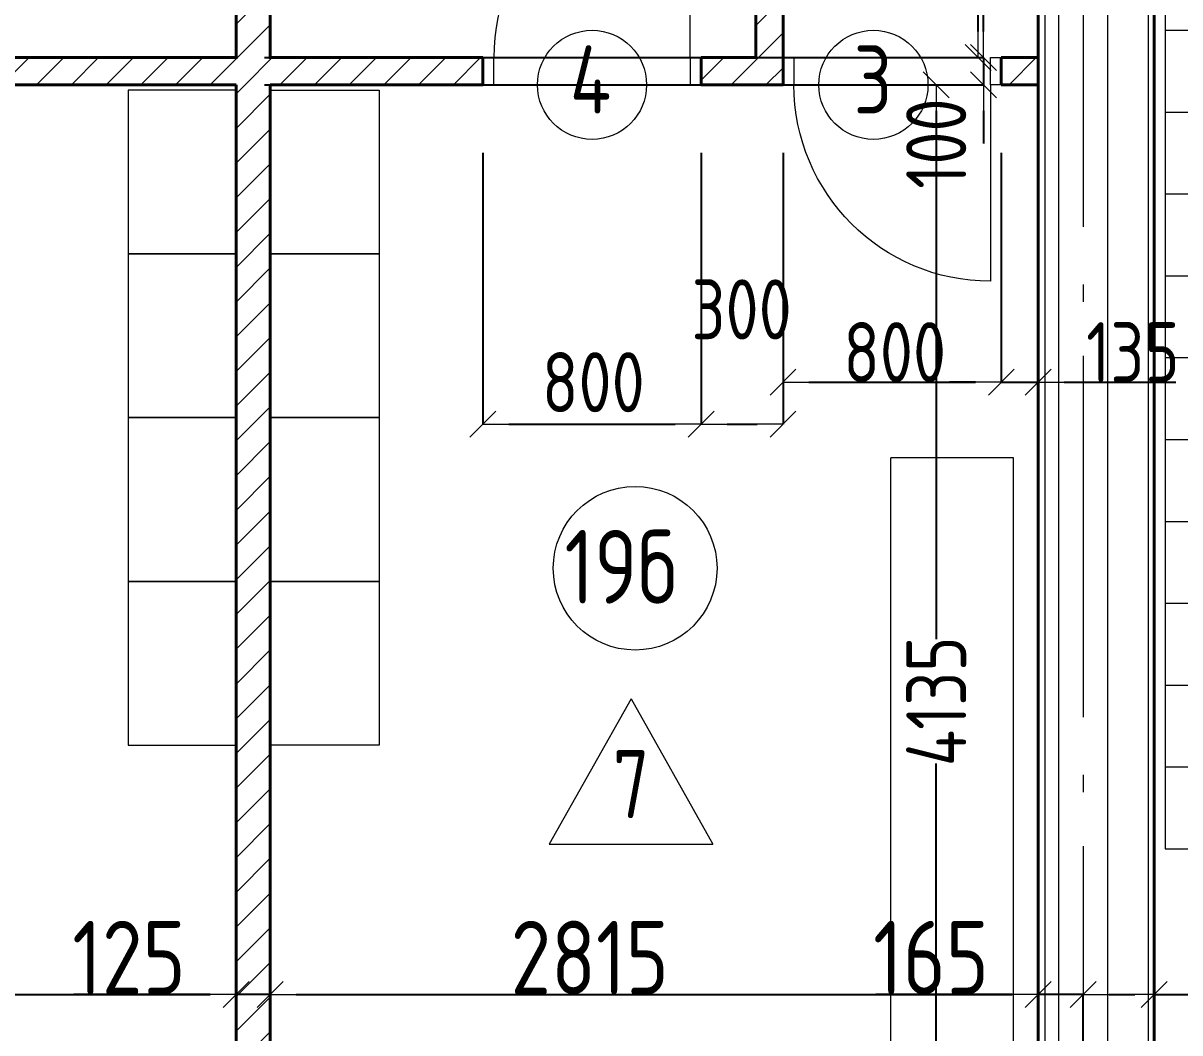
# Model space of a CAD drawing. Header units: millimetres. Extents: x -60256 to 201272, y 21388 to 77592.
# Drawn here: x 8994 to 13233, y 66281 to 69982 of the extents above; entities that cross this region are included whole.
import ezdxf
from ezdxf.enums import TextEntityAlignment as Align

# ---------------------------------------------------------------- set-up
doc = ezdxf.new("R2010")
doc.units = ezdxf.units.MM
doc.header["$MEASUREMENT"] = 0
doc.linetypes.add('Double Dashed', pattern=[1797.222233, 1325, -211.666656, 63.333344, -197.222233])
for name, color, linetype in [('Двери ArchiCAD', 7, 'Continuous'), ('марки окон дверей', 7, 'Continuous'), ('оборудование', 7, 'Continuous'), ('оси', 7, 'Continuous'), ('перегородки', 7, 'Continuous'), ('размеры внутр', 7, 'Continuous'), ('стены наруж', 7, 'Continuous'), ('№ помещений', 7, 'Continuous')]:
    doc.layers.add(name, color=color, linetype=linetype)
for name, color, linetype, lineweight in [('Двери ArchiCAD_Ном._пера__97', 7, 'Continuous', 20), ('Двери ArchiCAD_Ном._пера__99', 7, 'Continuous', 40), ('лестницы_Ном._пера__96', 7, 'Continuous', 13), ('марки окон дверей_Ном._пера__96', 7, 'Continuous', 13), ('оборудование_Ном._пера__95', 251, 'Continuous', 13), ('оси_Ном._пера__96', 7, 'Continuous', 13), ('перегородки_Ном._пера__96', 7, 'Continuous', 13), ('перегородки_Ном._пера__99', 7, 'Continuous', 40), ('стены наруж_Ном._пера__96', 7, 'Continuous', 13), ('стены наруж_Ном._пера__99', 7, 'Continuous', 40), ('экспликац проемов_Ном._пера__1', 7, 'Continuous', 25), ('экспликац проемов_Ном._пера__97', 7, 'Continuous', 20), ('№ помещений_Ном._пера__96', 7, 'Continuous', 13)]:
    doc.layers.add(name, color=color, linetype=linetype, lineweight=lineweight)
doc.styles.add('СГЕНЕРИР_СТИЛЬ_3', font='gost_2_304-81_type.ttf')
doc.styles.add('СГЕНЕРИР_СТИЛЬ_4', font='gost_2_304-81_type.ttf')
doc.styles.add('СГЕНЕРИР_СТИЛЬ_5', font='CS_Gost2304.shx')
doc.dimstyles.new('СГЕНЕРИР_СТИЛЬ__1', dxfattribs={"dimtxt": 270.000005, "dimasz": 95, "dimexe": 0.18, "dimexo": 0, "dimgap": 0.09, "dimtad": 1, "dimtih": 1, "dimtoh": 1, "dimdec": 0, "dimzin": 0, "dimdsep": 46, "dimtxsty": 'СГЕНЕРИР_СТИЛЬ_3', "dimblk": 'ARROWHEAD_6', "dimblk1": 'ARROWHEAD_6', "dimblk2": 'ARROWHEAD_6', "dimcen": 0.09, "dimclrd": 7, "dimclre": 7, "dimclrt": 98, "dimadec": 0, "dimazin": 0, "dimtfac": 1, "dimtdec": 4, "dimtmove": 0, "dimatfit": 3, "dimfxl": 1, "dimtolj": 1, "dimtzin": 0, "dimarcsym": 0})
doc.dimstyles.new('СГЕНЕРИР_СТИЛЬ__19', dxfattribs={"dimtxt": 220.000005, "dimasz": 95, "dimexe": 0.18, "dimexo": 250, "dimgap": 0.09, "dimtad": 1, "dimtih": 1, "dimtoh": 1, "dimdec": 0, "dimzin": 0, "dimdsep": 46, "dimtxsty": 'СГЕНЕРИР_СТИЛЬ_3', "dimblk": 'ARROWHEAD_6', "dimblk1": 'ARROWHEAD_6', "dimblk2": 'ARROWHEAD_6', "dimcen": 0.09, "dimclrd": 7, "dimclre": 7, "dimclrt": 98, "dimadec": 0, "dimazin": 0, "dimtfac": 1, "dimtdec": 4, "dimtmove": 2, "dimatfit": 3, "dimfxl": 1, "dimtolj": 1, "dimtzin": 0, "dimarcsym": 0})
doc.dimstyles.new('СГЕНЕРИР_СТИЛЬ__20', dxfattribs={"dimtxt": 220.000005, "dimasz": 95, "dimexe": 0.18, "dimexo": 250, "dimgap": 0.09, "dimtad": 1, "dimtih": 1, "dimtoh": 1, "dimdec": 0, "dimzin": 0, "dimdsep": 46, "dimtxsty": 'СГЕНЕРИР_СТИЛЬ_3', "dimblk": 'ARROWHEAD_6', "dimblk1": 'ARROWHEAD_6', "dimblk2": 'ARROWHEAD_6', "dimcen": 0.09, "dimclrd": 7, "dimclre": 7, "dimclrt": 98, "dimadec": 0, "dimazin": 0, "dimtfac": 1, "dimtdec": 4, "dimtmove": 0, "dimatfit": 3, "dimfxl": 1, "dimtolj": 1, "dimtzin": 0, "dimarcsym": 0})
doc.dimstyles.new('СГЕНЕРИР_СТИЛЬ__4', dxfattribs={"dimtxt": 220.000005, "dimasz": 95, "dimexe": 0.18, "dimexo": 0, "dimgap": 0.09, "dimtad": 1, "dimtih": 1, "dimtoh": 1, "dimdec": 0, "dimzin": 0, "dimdsep": 46, "dimtxsty": 'СГЕНЕРИР_СТИЛЬ_3', "dimblk": 'ARROWHEAD_6', "dimblk1": 'ARROWHEAD_6', "dimblk2": 'ARROWHEAD_6', "dimcen": 0.09, "dimclrd": 7, "dimclre": 7, "dimclrt": 98, "dimadec": 0, "dimazin": 0, "dimtfac": 1, "dimtdec": 4, "dimtmove": 2, "dimatfit": 3, "dimfxl": 1, "dimtolj": 1, "dimtzin": 0, "dimarcsym": 0})
doc.dimstyles.new('СГЕНЕРИР_СТИЛЬ__5', dxfattribs={"dimtxt": 220.000005, "dimasz": 95, "dimexe": 0.18, "dimexo": 0, "dimgap": 0.09, "dimtad": 1, "dimdec": 0, "dimzin": 0, "dimdsep": 46, "dimtxsty": 'СГЕНЕРИР_СТИЛЬ_3', "dimblk": 'ARROWHEAD_6', "dimblk1": 'ARROWHEAD_6', "dimblk2": 'ARROWHEAD_6', "dimcen": 0.09, "dimclrd": 7, "dimclre": 7, "dimclrt": 98, "dimadec": 0, "dimazin": 0, "dimtfac": 1, "dimtdec": 4, "dimtmove": 0, "dimatfit": 3, "dimfxl": 1, "dimtolj": 1, "dimtzin": 0, "dimarcsym": 0})
doc.dimstyles.new('СГЕНЕРИР_СТИЛЬ__6', dxfattribs={"dimtxt": 220.000005, "dimasz": 95, "dimexe": 0.18, "dimexo": 0, "dimgap": 0.09, "dimtad": 1, "dimdec": 0, "dimzin": 0, "dimdsep": 46, "dimtxsty": 'СГЕНЕРИР_СТИЛЬ_3', "dimblk": 'ARROWHEAD_6', "dimblk1": 'ARROWHEAD_6', "dimblk2": 'ARROWHEAD_6', "dimcen": 0.09, "dimclrd": 7, "dimclre": 7, "dimclrt": 98, "dimadec": 0, "dimazin": 0, "dimtfac": 1, "dimtdec": 4, "dimtmove": 2, "dimatfit": 3, "dimfxl": 1, "dimtolj": 1, "dimtzin": 0, "dimarcsym": 0})
pattern_1 = [(45, (0, 0), (-63.63961, 63.63961), [])]

# ---------------------------------------------------------------- blocks, each defined once
blk = doc.blocks.new('л 4950 17+3+15')
at = {"layer": 'лестницы_Ном._пера__96', "linetype": 'Continuous'}
for p, q in [((0, 0), (0, 5900)), ((0, 5900), (2900, 5900)), ((1150, 5900), (1150, 4800)), ((1450, 5900), (1450, 4800)), ((1750, 5900), (1750, 4800)), ((2900, 5900), (2900, 1200)), ((550, 0), (550, 5350)), ((550, 5350), (2350, 5350)), ((2350, 5350), (2350, 1200)), ((0, 4800), (1100, 4800)), ((1100, 0), (1100, 4800)), ((1100, 4800), (1800, 4800)), ((1800, 4800), (1800, 1200)), ((2900, 4800), (1800, 4800)), ((0, 4500), (1100, 4500)), ((2900, 4500), (1800, 4500)), ((0, 4200), (1100, 4200)), ((2900, 4200), (1800, 4200)), ((0, 3900), (1100, 3900)), ((2900, 3900), (1800, 3900)), ((0, 3600), (1100, 3600)), ((2900, 3600), (1800, 3600)), ((0, 3300), (1100, 3300)), ((2900, 3300), (1800, 3300)), ((0, 3000), (1100, 3000)), ((2900, 3000), (1800, 3000)), ((0, 2700), (1100, 2700)), ((2900, 2700), (1800, 2700)), ((0, 2400), (1100, 2400)), ((2900, 2400), (1800, 2400)), ((0, 2100), (1100, 2100)), ((2900, 2100), (1800, 2100)), ((0, 1800), (1100, 1800)), ((2900, 1800), (1800, 1800)), ((0, 1500), (1100, 1500)), ((2900, 1500), (1800, 1500)), ((2350, 1200), (2150, 1400)), ((2350, 1200), (2550, 1400)), ((0, 1200), (1100, 1200)), ((2900, 1200), (1800, 1200)), ((2900, 1200), (1800, 1200)), ((0, 900), (1100, 900)), ((0, 600), (1100, 600)), ((0, 300), (1100, 300)), ((0, 0), (1100, 0)), ((0, 0), (1100, 0))]:
    blk.add_line(p, q, dxfattribs=at)
blk = doc.blocks.new('Шкафчик индивидуальный 15')
at = {"layer": 'оборудование_Ном._пера__95', "linetype": 'Continuous'}
for p, q in [((600, 400), (0, 400)), ((0, 400), (0, 0)), ((600, 0), (600, 400)), ((1200, 400), (600, 400)), ((600, 400), (600, 0)), ((1200, 0), (1200, 400)), ((1800, 400), (1200, 400)), ((1200, 400), (1200, 0)), ((1800, 0), (1800, 400)), ((2400, 400), (1800, 400)), ((1800, 400), (1800, 0)), ((2400, 0), (2400, 400)), ((0, 0), (600, 0)), ((600, 0), (1200, 0)), ((1200, 0), (1800, 0)), ((1800, 0), (2400, 0))]:
    blk.add_line(p, q, dxfattribs=at)
blk = doc.blocks.new('Шкафчик индивидуальный 15_2')
at = {"layer": 'оборудование_Ном._пера__95', "linetype": 'Continuous'}
for p, q in [((600, 400), (0, 400)), ((0, 400), (0, 0)), ((600, 0), (600, 400)), ((1200, 400), (600, 400)), ((600, 400), (600, 0)), ((1200, 0), (1200, 400)), ((1800, 400), (1200, 400)), ((1200, 400), (1200, 0)), ((1800, 0), (1800, 400)), ((2400, 400), (1800, 400)), ((1800, 400), (1800, 0)), ((2400, 0), (2400, 400)), ((0, 0), (600, 0)), ((600, 0), (1200, 0)), ((1200, 0), (1800, 0)), ((1800, 0), (2400, 0))]:
    blk.add_line(p, q, dxfattribs=at)
blk = doc.blocks.new('Скамейка 16')
at = {"layer": 'оборудование_Ном._пера__95', "linetype": 'Continuous'}
for p, q in [((2400, 450), (0, 450)), ((0, 450), (0, 0)), ((2400, 450), (2400, 0)), ((2400, 0), (0, 0))]:
    blk.add_line(p, q, dxfattribs=at)
blk = doc.blocks.new('Стена_18_1', base_point=(12879, 65455.7))
at = {"layer": 'стены наруж_Ном._пера__96', "linetype": 'Continuous'}
for p, q in [((12739, 71690.7), (12739, 65620.7)), ((12789, 71690.7), (12789, 65620.7)), ((12969, 65620.7), (12969, 71690.7)), ((13119, 65620.7), (13119, 71690.7))]:
    blk.add_line(p, q, dxfattribs=at)
at = {"layer": 'стены наруж_Ном._пера__99', "linetype": 'Continuous', "flags": 128}
for points in [[(12714, 71690.7), (12714, 65620.7)], [(13139, 65365.7), (13139, 71690.7)]]:
    blk.add_lwpolyline(points, dxfattribs=at)
blk = doc.blocks.new('Стена_33_1', base_point=(9837, 71855.7))
at = {"layer": 'перегородки_Ном._пера__96', "linetype": 'Continuous'}
h = blk.add_hatch(dxfattribs=at)
h.set_pattern_fill('FACE_BRICK_0001', color=256, style=0, pattern_type=2)
h.set_pattern_definition(pattern_1)
h.paths.add_polyline_path([(9774.5, 71690.7), (9774.5, 69850.7), (9899.5, 69850.7), (9899.5, 71690.7)])
at = {"layer": 'перегородки_Ном._пера__99', "linetype": 'Continuous', "flags": 128}
for points in [[(9774.5, 71690.7), (9774.5, 69850.7)], [(9899.5, 71690.7), (9774.5, 71690.7)], [(9899.5, 69850.7), (9899.5, 71690.7)]]:
    blk.add_lwpolyline(points, dxfattribs=at)
blk = doc.blocks.new('Стена_34_1', base_point=(11779, 71855.7))
at = {"layer": 'перегородки_Ном._пера__96', "linetype": 'Continuous'}
h = blk.add_hatch(dxfattribs=at)
h.set_pattern_fill('FACE_BRICK_0001', color=256, style=0, pattern_type=2)
h.set_pattern_definition(pattern_1)
h.paths.add_polyline_path([(11679, 71690.7), (11679, 69855.7), (11779, 69855.7), (11779, 71690.7)])
at = {"layer": 'перегородки_Ном._пера__99', "linetype": 'Continuous', "flags": 128}
for points in [[(11679, 71690.7), (11679, 69855.7)], [(11779, 71690.7), (11679, 71690.7)], [(11779, 69855.7), (11779, 71690.7)]]:
    blk.add_lwpolyline(points, dxfattribs=at)
blk = doc.blocks.new('Стена_36_1', base_point=(9837, 69855.7))
at = {"layer": 'перегородки_Ном._пера__96', "linetype": 'Continuous'}
h = blk.add_hatch(dxfattribs=at)
h.set_pattern_fill('FACE_BRICK_0001', color=256, style=0, pattern_type=2)
h.set_pattern_definition(pattern_1)
h.paths.add_polyline_path([(9774.5, 69755.7), (9774.5, 65620.7), (9899.5, 65620.7), (9899.5, 69755.7)])
at = {"layer": 'перегородки_Ном._пера__99', "linetype": 'Continuous', "flags": 128}
for points in [[(9774.5, 69755.7), (9774.5, 65620.7)], [(9899.5, 65620.7), (9899.5, 69755.7)], [(9774.5, 65620.7), (9899.5, 65620.7)]]:
    blk.add_lwpolyline(points, dxfattribs=at)
blk = doc.blocks.new('Дверь 16_12')
at = {"layer": 'Двери ArchiCAD_Ном._пера__97', "linetype": 'Continuous'}
for p, q in [((360, 0), (360, 720)), ((-360, 0), (-400, 0)), ((-400, 0), (-400, -100)), ((-360, -100), (-360, 0)), ((400, 0), (360, 0)), ((360, 0), (360, -100)), ((400, -100), (400, 0)), ((-400, -100), (-360, -100)), ((360, -100), (400, -100))]:
    blk.add_line(p, q, dxfattribs=at)
blk.add_arc((360, 0), 720, 90, 180, dxfattribs=at)
at = {"layer": 'Двери ArchiCAD_Ном._пера__99', "linetype": 'Continuous'}
for p, q in [((-400, 0), (-400, -100)), ((400, 0), (400, -100))]:
    blk.add_line(p, q, dxfattribs=at)
blk = doc.blocks.new('Дверь 16_14')
at = {"layer": 'Двери ArchiCAD_Ном._пера__97', "linetype": 'Continuous'}
for p, q in [((360, 0), (360, 720)), ((-360, 0), (-400, 0)), ((-400, 0), (-400, -100)), ((-360, -100), (-360, 0)), ((400, 0), (360, 0)), ((360, 0), (360, -100)), ((400, -100), (400, 0)), ((-400, -100), (-360, -100)), ((360, -100), (400, -100))]:
    blk.add_line(p, q, dxfattribs=at)
blk.add_arc((360, 0), 720, 90, 180, dxfattribs=at)
at = {"layer": 'Двери ArchiCAD_Ном._пера__99', "linetype": 'Continuous'}
for p, q in [((-400, 0), (-400, -100)), ((400, 0), (400, -100))]:
    blk.add_line(p, q, dxfattribs=at)
blk = doc.blocks.new('Стена_42_1', base_point=(6879, 69855.7))
at = {"layer": 'перегородки_Ном._пера__96', "linetype": 'Continuous'}
h = blk.add_hatch(dxfattribs=at)
h.set_pattern_fill('FACE_BRICK_0001', color=256, style=0, pattern_type=2)
h.set_pattern_definition(pattern_1)
h.paths.add_polyline_path([(10679, 69855.7), (8941.5, 69855.7), (8941.5, 69755.7), (10679, 69755.7)])
h = blk.add_hatch(dxfattribs=at)
h.set_pattern_fill('FACE_BRICK_0001', color=256, style=0, pattern_type=2)
h.set_pattern_definition(pattern_1)
h.paths.add_polyline_path([(11479, 69755.7), (11779, 69755.7), (11779, 69855.7), (11479, 69855.7)])
h = blk.add_hatch(dxfattribs=at)
h.set_pattern_fill('FACE_BRICK_0001', color=256, style=0, pattern_type=2)
h.set_pattern_definition(pattern_1)
h.paths.add_polyline_path([(12579, 69855.7), (12579, 69755.7), (12714, 69755.7), (12714, 69855.7)])
at = {"layer": 'перегородки_Ном._пера__99', "linetype": 'Continuous'}
for p, q in [((10679, 69855.7), (10679, 69755.7)), ((11479, 69855.7), (11479, 69755.7)), ((11779, 69755.7), (11779, 69855.7)), ((12579, 69755.7), (12579, 69855.7))]:
    blk.add_line(p, q, dxfattribs=at)
at = {"layer": 'перегородки_Ном._пера__99', "linetype": 'Continuous', "flags": 128}
for points in [[(9774.5, 69855.7), (8941.5, 69855.7)], [(10679, 69855.7), (9899.5, 69855.7)], [(11679, 69855.7), (11479, 69855.7)], [(12714, 69855.7), (12579, 69855.7)], [(12714, 69755.7), (12714, 69855.7)], [(8941.5, 69755.7), (9774.5, 69755.7)], [(9899.5, 69755.7), (10679, 69755.7)], [(11479, 69755.7), (11779, 69755.7)], [(12579, 69755.7), (12714, 69755.7)]]:
    blk.add_lwpolyline(points, dxfattribs=at)
at = {"layer": 'Двери ArchiCAD', "color": 44, "linetype": 'Continuous', "lineweight": 35, "zscale": 1000}
blk.add_blockref('Дверь 16_12', (11079, 69855.7), dxfattribs=at)
at = {"layer": 'Двери ArchiCAD', "color": 44, "linetype": 'Continuous', "lineweight": 35, "xscale": -1, "zscale": 1000, "rotation": 180}
blk.add_blockref('Дверь 16_14', (12179, 69755.7), dxfattribs=at)
blk = doc.blocks.new('Стандартный маркер сетки_11')
at = {"layer": 'оси_Ном._пера__96', "linetype": 'Double Dashed'}
blk.add_line((900, 0), (20403.4, 0), dxfattribs=at)
at = {"layer": 'оси_Ном._пера__96', "style": 'СГЕНЕРИР_СТИЛЬ_3'}
blk.add_attdef('AC_MarkerText_1', text='', height=350, rotation=90, dxfattribs=at).set_placement((21973.1, -208.7), align=Align.BOTTOM_LEFT)
blk = doc.blocks.new('Номер помещения 15_11')
at = {"layer": '№ помещений_Ном._пера__96', "linetype": 'Continuous'}
blk.add_circle((0, 0), 300, dxfattribs=at)
at = {"layer": '№ помещений_Ном._пера__96', "insert": (-259.2, 5.4), "char_height": 270, "attachment_point": 4, "style": 'СГЕНЕРИР_СТИЛЬ_4'}
blk.add_mtext('{19б}', dxfattribs=at)
blk = doc.blocks.new('Номер помещения 16_8')
at = {"layer": 'марки окон дверей_Ном._пера__96', "linetype": 'Continuous'}
blk.add_circle((0, 0), 200, dxfattribs=at)
at = {"layer": 'марки окон дверей_Ном._пера__96', "insert": (-81.2, 19.4), "char_height": 250, "attachment_point": 4, "style": 'СГЕНЕРИР_СТИЛЬ_5'}
blk.add_mtext('{4}', dxfattribs=at)
blk = doc.blocks.new('Номер помещения 16_9')
at = {"layer": 'марки окон дверей_Ном._пера__96', "linetype": 'Continuous'}
blk.add_circle((0, 0), 200, dxfattribs=at)
at = {"layer": 'марки окон дверей_Ном._пера__96', "insert": (-72.7, 19.4), "char_height": 250, "attachment_point": 4, "style": 'СГЕНЕРИР_СТИЛЬ_5'}
blk.add_mtext('{3}', dxfattribs=at)
blk = doc.blocks.new('ARROWHEAD_6')
at = {"color": 0, "linetype": 'Continuous', "lineweight": 0}
for p, q in [((-0.5, -0.5), (0.5, 0.5)), ((0, 0), (-1, 0))]:
    blk.add_line(p, q, dxfattribs=at)
blk = doc.blocks.new('*D825')
at = {"layer": 'Defpoints', "color": 0, "linetype": 'Continuous', "transparency": 16777216}
for p in [(11779, 70855.7), (12714, 70253), (12714, 68655.7)]:
    blk.add_point(p, dxfattribs=at)
at = {"layer": 'размеры внутр', "color": 7, "linetype": 'Continuous', "lineweight": -2, "transparency": 16777216}
for p, q in [((11779, 70855.7), (11779, 70252.8)), ((11874, 70253), (12619, 70253)), ((12714, 68655.7), (12714, 70253.2))]:
    blk.add_line(p, q, dxfattribs=at)
at = {"layer": 'размеры внутр', "color": 7, "linetype": 'Continuous', "lineweight": -2, "transparency": 16777216, "xscale": 95, "yscale": 95, "zscale": 95, "rotation": 180}
blk.add_blockref('ARROWHEAD_6', (11779, 70253), dxfattribs=at)
at = {"layer": 'размеры внутр', "color": 7, "linetype": 'Continuous', "lineweight": -2, "transparency": 16777216, "xscale": 95, "yscale": 95, "zscale": 95}
blk.add_blockref('ARROWHEAD_6', (12714, 70253), dxfattribs=at)
at = {"layer": 'размеры внутр', "color": 98, "linetype": 'Continuous', "transparency": 16777216, "insert": (12412.8, 70414), "char_height": 220, "attachment_point": 5, "style": 'СГЕНЕРИР_СТИЛЬ_3'}
blk.add_mtext('\\A1;935', dxfattribs=at)
blk = doc.blocks.new('*D827')
at = {"layer": 'Defpoints', "color": 0, "linetype": 'Continuous', "transparency": 16777216}
for p in [(9879, 69755.7), (12340.5, 69755.7), (879, 65620.7)]:
    blk.add_point(p, dxfattribs=at)
at = {"layer": 'размеры внутр', "color": 7, "linetype": 'Continuous', "lineweight": -2, "transparency": 16777216}
for p, q in [((9879, 69755.7), (12340.7, 69755.7)), ((12340.5, 69660.7), (12340.5, 67723.7)), ((12340.5, 65715.7), (12340.5, 67267.8)), ((879, 65620.7), (12340.7, 65620.7))]:
    blk.add_line(p, q, dxfattribs=at)
at = {"layer": 'размеры внутр', "color": 7, "linetype": 'Continuous', "lineweight": -2, "transparency": 16777216, "xscale": 95, "yscale": 95, "zscale": 95}
for p, rotation in [((12340.5, 69755.7), 90), ((12340.5, 65620.7), 270)]:
    blk.add_blockref('ARROWHEAD_6', p, dxfattribs=dict(at, rotation=rotation))
at = {"layer": 'размеры внутр', "color": 98, "linetype": 'Continuous', "transparency": 16777216, "insert": (12340.5, 67495.8), "char_height": 220, "attachment_point": 5, "rotation": 90, "style": 'СГЕНЕРИР_СТИЛЬ_3'}
blk.add_mtext('\\A1;4135', dxfattribs=at)
blk = doc.blocks.new('*D828')
at = {"layer": 'Defpoints', "color": 0, "linetype": 'Continuous', "transparency": 16777216}
for p in [(9879, 69855.7), (12513.5, 69855.7), (9879, 69755.7)]:
    blk.add_point(p, dxfattribs=at)
at = {"layer": 'размеры внутр', "color": 7, "linetype": 'Continuous', "lineweight": -2, "transparency": 16777216}
for p, q in [((12513.5, 69950.7), (12513.5, 70045.7)), ((9879, 69855.7), (12513.7, 69855.7)), ((12513.5, 69855.7), (12513.5, 69755.7)), ((9879, 69755.7), (12513.7, 69755.7)), ((12513.5, 69660.7), (12513.5, 69540.1))]:
    blk.add_line(p, q, dxfattribs=at)
at = {"layer": 'размеры внутр', "color": 7, "linetype": 'Continuous', "lineweight": -2, "transparency": 16777216, "xscale": 95, "yscale": 95, "zscale": 95}
for p, rotation in [((12513.5, 69855.7), 270), ((12513.5, 69755.7), 90)]:
    blk.add_blockref('ARROWHEAD_6', p, dxfattribs=dict(at, rotation=rotation))
at = {"layer": 'размеры внутр', "color": 98, "linetype": 'Continuous', "transparency": 16777216, "insert": (12340.5, 69540.1), "char_height": 220, "attachment_point": 5, "rotation": 90, "style": 'СГЕНЕРИР_СТИЛЬ_3'}
blk.add_mtext('\\A1;100', dxfattribs=at)
blk = doc.blocks.new('*D829')
at = {"layer": 'Defpoints', "color": 0, "linetype": 'Continuous', "transparency": 16777216}
for p in [(879, 71690.7), (12494.5, 71690.7), (9879, 69855.7)]:
    blk.add_point(p, dxfattribs=at)
at = {"layer": 'размеры внутр', "color": 7, "linetype": 'Continuous', "lineweight": -2, "transparency": 16777216}
for p, q in [((879, 71690.7), (12494.7, 71690.7)), ((12494.5, 69950.7), (12494.5, 71595.7)), ((9879, 69855.7), (12494.7, 69855.7))]:
    blk.add_line(p, q, dxfattribs=at)
at = {"layer": 'размеры внутр', "color": 7, "linetype": 'Continuous', "lineweight": -2, "transparency": 16777216, "xscale": 95, "yscale": 95, "zscale": 95}
for p, rotation in [((12494.5, 71690.7), 90), ((12494.5, 69855.7), 270)]:
    blk.add_blockref('ARROWHEAD_6', p, dxfattribs=dict(at, rotation=rotation))
at = {"layer": 'размеры внутр', "color": 98, "linetype": 'Continuous', "transparency": 16777216, "insert": (12333.5, 71247.2), "char_height": 220, "attachment_point": 5, "rotation": 90, "style": 'СГЕНЕРИР_СТИЛЬ_3'}
blk.add_mtext('\\A1;1835', dxfattribs=at)
blk = doc.blocks.new('*D846')
at = {"layer": 'Defpoints', "color": 0, "linetype": 'Continuous', "transparency": 16777216}
for p in [(6941.5, 68655.7), (9774.5, 67655.7), (9774.5, 66421.3)]:
    blk.add_point(p, dxfattribs=at)
at = {"layer": 'размеры внутр', "color": 7, "linetype": 'Continuous', "lineweight": -2, "transparency": 16777216}
for p, q in [((6941.5, 68655.7), (6941.5, 66421.2)), ((9774.5, 67655.7), (9774.5, 66421.2)), ((7036.5, 66421.3), (9679.5, 66421.3))]:
    blk.add_line(p, q, dxfattribs=at)
at = {"layer": 'размеры внутр', "color": 7, "linetype": 'Continuous', "lineweight": -2, "transparency": 16777216, "xscale": 95, "yscale": 95, "zscale": 95, "rotation": 180}
blk.add_blockref('ARROWHEAD_6', (6941.5, 66421.3), dxfattribs=at)
at = {"layer": 'размеры внутр', "color": 7, "linetype": 'Continuous', "lineweight": -2, "transparency": 16777216, "xscale": 95, "yscale": 95, "zscale": 95}
blk.add_blockref('ARROWHEAD_6', (9774.5, 66421.3), dxfattribs=at)
at = {"layer": 'размеры внутр', "color": 98, "linetype": 'Continuous', "transparency": 16777216, "insert": (8094.4, 66556.4), "char_height": 270, "attachment_point": 5, "style": 'СГЕНЕРИР_СТИЛЬ_3'}
blk.add_mtext('\\A1;2833', dxfattribs=at)
blk = doc.blocks.new('*D847')
at = {"layer": 'Defpoints', "color": 0, "linetype": 'Continuous', "transparency": 16777216}
for p in [(9774.5, 67655.7), (9899.5, 67655.7), (9899.5, 66421.3)]:
    blk.add_point(p, dxfattribs=at)
at = {"layer": 'размеры внутр', "color": 7, "linetype": 'Continuous', "lineweight": -2, "transparency": 16777216}
for p, q in [((9774.5, 67655.7), (9774.5, 66421.2)), ((9899.5, 67655.7), (9899.5, 66421.2)), ((9679.5, 66421.3), (9179.5, 66421.3)), ((9899.5, 66421.3), (9774.5, 66421.3)), ((9994.5, 66421.3), (10089.5, 66421.3))]:
    blk.add_line(p, q, dxfattribs=at)
at = {"layer": 'размеры внутр', "color": 7, "linetype": 'Continuous', "lineweight": -2, "transparency": 16777216, "xscale": 95, "yscale": 95, "zscale": 95}
blk.add_blockref('ARROWHEAD_6', (9774.5, 66421.3), dxfattribs=at)
at = {"layer": 'размеры внутр', "color": 7, "linetype": 'Continuous', "lineweight": -2, "transparency": 16777216, "xscale": 95, "yscale": 95, "zscale": 95, "rotation": 180}
blk.add_blockref('ARROWHEAD_6', (9899.5, 66421.3), dxfattribs=at)
at = {"layer": 'размеры внутр', "color": 98, "linetype": 'Continuous', "transparency": 16777216, "insert": (9382, 66556.4), "char_height": 270, "attachment_point": 5, "style": 'СГЕНЕРИР_СТИЛЬ_3'}
blk.add_mtext('\\A1;125', dxfattribs=at)
blk = doc.blocks.new('*D848')
at = {"layer": 'Defpoints', "color": 0, "linetype": 'Continuous', "transparency": 16777216}
for p in [(12714, 68655.7), (9899.5, 67655.7), (12714, 66421.3)]:
    blk.add_point(p, dxfattribs=at)
at = {"layer": 'размеры внутр', "color": 7, "linetype": 'Continuous', "lineweight": -2, "transparency": 16777216}
for p, q in [((12714, 68655.7), (12714, 66421.2)), ((9899.5, 67655.7), (9899.5, 66421.2)), ((9994.5, 66421.3), (12619, 66421.3))]:
    blk.add_line(p, q, dxfattribs=at)
at = {"layer": 'размеры внутр', "color": 7, "linetype": 'Continuous', "lineweight": -2, "transparency": 16777216, "xscale": 95, "yscale": 95, "zscale": 95, "rotation": 180}
blk.add_blockref('ARROWHEAD_6', (9899.5, 66421.3), dxfattribs=at)
at = {"layer": 'размеры внутр', "color": 7, "linetype": 'Continuous', "lineweight": -2, "transparency": 16777216, "xscale": 95, "yscale": 95, "zscale": 95}
blk.add_blockref('ARROWHEAD_6', (12714, 66421.3), dxfattribs=at)
at = {"layer": 'размеры внутр', "color": 98, "linetype": 'Continuous', "transparency": 16777216, "insert": (11070.6, 66556.4), "char_height": 270, "attachment_point": 5, "style": 'СГЕНЕРИР_СТИЛЬ_3'}
blk.add_mtext('\\A1;2815', dxfattribs=at)
blk = doc.blocks.new('*D849')
at = {"layer": 'Defpoints', "color": 0, "linetype": 'Continuous', "transparency": 16777216}
for p in [(12714, 68655.7), (12879, 66421.3), (12879, 65455.7)]:
    blk.add_point(p, dxfattribs=at)
at = {"layer": 'размеры внутр', "color": 7, "linetype": 'Continuous', "lineweight": -2, "transparency": 16777216}
for p, q in [((12714, 68655.7), (12714, 66421.2)), ((12619, 66421.3), (12119, 66421.3)), ((12879, 66421.3), (12714, 66421.3)), ((12879, 65455.7), (12879, 66421.5)), ((12974, 66421.3), (13069, 66421.3))]:
    blk.add_line(p, q, dxfattribs=at)
at = {"layer": 'размеры внутр', "color": 7, "linetype": 'Continuous', "lineweight": -2, "transparency": 16777216, "xscale": 95, "yscale": 95, "zscale": 95}
blk.add_blockref('ARROWHEAD_6', (12714, 66421.3), dxfattribs=at)
at = {"layer": 'размеры внутр', "color": 7, "linetype": 'Continuous', "lineweight": -2, "transparency": 16777216, "xscale": 95, "yscale": 95, "zscale": 95, "rotation": 180}
blk.add_blockref('ARROWHEAD_6', (12879, 66421.3), dxfattribs=at)
at = {"layer": 'размеры внутр', "color": 98, "linetype": 'Continuous', "transparency": 16777216, "insert": (12321.5, 66556.4), "char_height": 270, "attachment_point": 5, "style": 'СГЕНЕРИР_СТИЛЬ_3'}
blk.add_mtext('\\A1;165', dxfattribs=at)
blk = doc.blocks.new('*D850')
at = {"layer": 'Defpoints', "color": 0, "linetype": 'Continuous', "transparency": 16777216}
for p in [(13139, 68655.7), (13139, 66421.3), (12879, 65455.7)]:
    blk.add_point(p, dxfattribs=at)
at = {"layer": 'размеры внутр', "color": 7, "linetype": 'Continuous', "lineweight": -2, "transparency": 16777216}
for p, q in [((13139, 68655.7), (13139, 66421.2)), ((12879, 65455.7), (12879, 66421.5)), ((12974, 66421.3), (13044, 66421.3)), ((13139, 66421.3), (13737.5, 66421.3))]:
    blk.add_line(p, q, dxfattribs=at)
at = {"layer": 'размеры внутр', "color": 7, "linetype": 'Continuous', "lineweight": -2, "transparency": 16777216, "xscale": 95, "yscale": 95, "zscale": 95, "rotation": 180}
blk.add_blockref('ARROWHEAD_6', (12879, 66421.3), dxfattribs=at)
at = {"layer": 'размеры внутр', "color": 7, "linetype": 'Continuous', "lineweight": -2, "transparency": 16777216, "xscale": 95, "yscale": 95, "zscale": 95}
blk.add_blockref('ARROWHEAD_6', (13139, 66421.3), dxfattribs=at)
at = {"layer": 'размеры внутр', "color": 98, "linetype": 'Continuous', "transparency": 16777216, "insert": (13496.3, 66556.4), "char_height": 270, "attachment_point": 5, "style": 'СГЕНЕРИР_СТИЛЬ_3'}
blk.add_mtext('\\A1;260', dxfattribs=at)
blk = doc.blocks.new('*D933')
at = {"layer": 'Defpoints', "color": 0, "linetype": 'Continuous', "transparency": 16777216}
for p in [(10679, 69755.7), (11479, 69755.7), (11479, 68511.6)]:
    blk.add_point(p, dxfattribs=at)
at = {"layer": 'размеры внутр', "color": 7, "linetype": 'Continuous', "lineweight": -2, "transparency": 16777216}
for p, q in [((10679, 69505.7), (10679, 68511.5)), ((11479, 69505.7), (11479, 68511.5)), ((10774, 68511.6), (11384, 68511.6))]:
    blk.add_line(p, q, dxfattribs=at)
at = {"layer": 'размеры внутр', "color": 7, "linetype": 'Continuous', "lineweight": -2, "transparency": 16777216, "xscale": 95, "yscale": 95, "zscale": 95, "rotation": 180}
blk.add_blockref('ARROWHEAD_6', (10679, 68511.6), dxfattribs=at)
at = {"layer": 'размеры внутр', "color": 7, "linetype": 'Continuous', "lineweight": -2, "transparency": 16777216, "xscale": 95, "yscale": 95, "zscale": 95}
blk.add_blockref('ARROWHEAD_6', (11479, 68511.6), dxfattribs=at)
at = {"layer": 'размеры внутр', "color": 98, "linetype": 'Continuous', "transparency": 16777216, "insert": (11083.9, 68665.6), "char_height": 220, "attachment_point": 5, "style": 'СГЕНЕРИР_СТИЛЬ_3'}
blk.add_mtext('\\A1;800', dxfattribs=at)
blk = doc.blocks.new('*D934')
at = {"layer": 'Defpoints', "color": 0, "linetype": 'Continuous', "transparency": 16777216}
for p in [(11479, 69755.7), (11779, 69755.7), (11779, 68511.6)]:
    blk.add_point(p, dxfattribs=at)
at = {"layer": 'размеры внутр', "color": 7, "linetype": 'Continuous', "lineweight": -2, "transparency": 16777216}
for p, q in [((11479, 69505.7), (11479, 68511.5)), ((11779, 69505.7), (11779, 68511.5)), ((11574, 68511.6), (11684, 68511.6))]:
    blk.add_line(p, q, dxfattribs=at)
at = {"layer": 'размеры внутр', "color": 7, "linetype": 'Continuous', "lineweight": -2, "transparency": 16777216, "xscale": 95, "yscale": 95, "zscale": 95, "rotation": 180}
blk.add_blockref('ARROWHEAD_6', (11479, 68511.6), dxfattribs=at)
at = {"layer": 'размеры внутр', "color": 7, "linetype": 'Continuous', "lineweight": -2, "transparency": 16777216, "xscale": 95, "yscale": 95, "zscale": 95}
blk.add_blockref('ARROWHEAD_6', (11779, 68511.6), dxfattribs=at)
at = {"layer": 'размеры внутр', "color": 98, "linetype": 'Continuous', "transparency": 16777216, "insert": (11627.4, 68932.4), "char_height": 220, "attachment_point": 5, "style": 'СГЕНЕРИР_СТИЛЬ_3'}
blk.add_mtext('\\A1;300', dxfattribs=at)
blk = doc.blocks.new('*D935')
at = {"layer": 'Defpoints', "color": 0, "linetype": 'Continuous', "transparency": 16777216}
for p in [(11779, 69755.7), (12579, 69755.7), (12579, 68665.6)]:
    blk.add_point(p, dxfattribs=at)
at = {"layer": 'размеры внутр', "color": 7, "linetype": 'Continuous', "lineweight": -2, "transparency": 16777216}
for p, q in [((11779, 69505.7), (11779, 68665.5)), ((12579, 69505.7), (12579, 68665.5)), ((11874, 68665.6), (12484, 68665.6))]:
    blk.add_line(p, q, dxfattribs=at)
at = {"layer": 'размеры внутр', "color": 7, "linetype": 'Continuous', "lineweight": -2, "transparency": 16777216, "xscale": 95, "yscale": 95, "zscale": 95, "rotation": 180}
blk.add_blockref('ARROWHEAD_6', (11779, 68665.6), dxfattribs=at)
at = {"layer": 'размеры внутр', "color": 7, "linetype": 'Continuous', "lineweight": -2, "transparency": 16777216, "xscale": 95, "yscale": 95, "zscale": 95}
blk.add_blockref('ARROWHEAD_6', (12579, 68665.6), dxfattribs=at)
at = {"layer": 'размеры внутр', "color": 98, "linetype": 'Continuous', "transparency": 16777216, "insert": (12188.4, 68775.7), "char_height": 220, "attachment_point": 5, "style": 'СГЕНЕРИР_СТИЛЬ_3'}
blk.add_mtext('\\A1;800', dxfattribs=at)
blk = doc.blocks.new('*D936')
at = {"layer": 'Defpoints', "color": 0, "linetype": 'Continuous', "transparency": 16777216}
for p in [(12579, 69755.7), (12714, 69755.7), (12714, 68665.6)]:
    blk.add_point(p, dxfattribs=at)
at = {"layer": 'размеры внутр', "color": 7, "linetype": 'Continuous', "lineweight": -2, "transparency": 16777216}
for p, q in [((12579, 69505.7), (12579, 68665.5)), ((12714, 69505.7), (12714, 68665.5)), ((12484, 68665.6), (12389, 68665.6)), ((12579, 68665.6), (12714, 68665.6)), ((12809, 68665.6), (13218.3, 68665.6))]:
    blk.add_line(p, q, dxfattribs=at)
at = {"layer": 'размеры внутр', "color": 7, "linetype": 'Continuous', "lineweight": -2, "transparency": 16777216, "xscale": 95, "yscale": 95, "zscale": 95}
blk.add_blockref('ARROWHEAD_6', (12579, 68665.6), dxfattribs=at)
at = {"layer": 'размеры внутр', "color": 7, "linetype": 'Continuous', "lineweight": -2, "transparency": 16777216, "xscale": 95, "yscale": 95, "zscale": 95, "rotation": 180}
blk.add_blockref('ARROWHEAD_6', (12714, 68665.6), dxfattribs=at)
at = {"layer": 'размеры внутр', "color": 98, "linetype": 'Continuous', "transparency": 16777216, "insert": (13061.2, 68775.7), "char_height": 220, "attachment_point": 5, "style": 'СГЕНЕРИР_СТИЛЬ_3'}
blk.add_mtext('\\A1;135', dxfattribs=at)

msp = doc.modelspace()

# ---------------------------------------------------------------- linework, layer by layer
at = {"layer": 'экспликац проемов_Ном._пера__97', "linetype": 'Continuous'}
for p, q in [((11222.22223, 67505.57952), (10922.22223, 66972.24619)), ((11222.22223, 67505.57952), (11522.22223, 66972.24619)), ((10922.22223, 66972.24619), (11522.22223, 66972.24619))]:
    msp.add_line(p, q, dxfattribs=at)

# ---------------------------------------------------------------- block references
at = {"layer": 'лестницы_Ном._пера__96', "linetype": 'Continuous', "xscale": -1, "zscale": 1000}
msp.add_blockref('л 4950 17+3+15', (16078.99723, 65755.66051), dxfattribs=at)
at = {"layer": 'марки окон дверей', "color": 102, "linetype": 'Continuous', "lineweight": 15, "zscale": 1000}
for name, p in [('Номер помещения 16_8', (11078.99723, 69755.66051)), ('Номер помещения 16_9', (12110.25645, 69755.66051))]:
    msp.add_blockref(name, p, dxfattribs=at)
at = {"layer": 'оборудование', "color": 251, "linetype": 'Continuous', "lineweight": 13, "zscale": 1000, "rotation": 270}
for name, p in [('Шкафчик индивидуальный 15', (9378.99723, 69735.66051)), ('Скамейка 16', (12173.99723, 68388.81209))]:
    msp.add_blockref(name, p, dxfattribs=at)
at = {"layer": 'оборудование', "color": 251, "linetype": 'Continuous', "lineweight": 13, "xscale": -1, "zscale": 1000, "rotation": 90}
msp.add_blockref('Шкафчик индивидуальный 15_2', (10298.99723, 69735.66051), dxfattribs=at)
at = {"layer": 'оси', "color": 251, "linetype": 'Continuous', "lineweight": 13, "zscale": 1000, "rotation": 270}
msp.add_blockref('Стандартный маркер сетки_11', (12878.99723, 73257.10001), dxfattribs=at)
at = {"layer": 'перегородки'}
for name, p in [('Стена_33_1', (9836.99723, 71855.66051)), ('Стена_34_1', (11778.99723, 71855.66051)), ('Стена_42_1', (6878.99723, 69855.66051)), ('Стена_36_1', (9836.99723, 69855.66051))]:
    msp.add_blockref(name, p, dxfattribs=at)
at = {"layer": 'стены наруж'}
msp.add_blockref('Стена_18_1', (12878.99723, 65455.66051), dxfattribs=at)
at = {"layer": '№ помещений', "color": 102, "linetype": 'Continuous', "lineweight": 15, "zscale": 1000}
msp.add_blockref('Номер помещения 15_11', (11237.04474, 67983.76183), dxfattribs=at)

# ---------------------------------------------------------------- texts
at = {"layer": 'экспликац проемов_Ном._пера__1', "linetype": 'Continuous', "insert": (11222.22223, 67192.75585), "char_height": 250, "attachment_point": 5, "style": 'СГЕНЕРИР_СТИЛЬ_3'}
msp.add_mtext('{\\W0.950000x;7}', dxfattribs=at)

# ---------------------------------------------------------------- dimensions: what is measured, and where the dimension line sits
at = {"layer": 'размеры внутр', "linetype": 'Continuous'}
for base, p1, p2, dimstyle, picture, middle in [((12494.54705, 71690.66051), (9878.99723, 69855.66051), (878.99723, 71690.66051), 'СГЕНЕРИР_СТИЛЬ__6', '*D829', (12333.54705, 71247.16865)), ((12513.4942, 69855.66051), (9878.99723, 69755.66051), (9878.99723, 69855.66051), 'СГЕНЕРИР_СТИЛЬ__5', '*D828', (12340.54705, 69540.08408)), ((12340.54705, 69755.66051), (878.99723, 65620.66051), (9878.99723, 69755.66051), 'СГЕНЕРИР_СТИЛЬ__5', '*D827', (12340.54705, 67495.7639))]:
    dim = msp.add_linear_dim(base=base, p1=p1, p2=p2, angle=90, dimstyle=dimstyle, dxfattribs=at)
    dim.commit()
    dim.dimension.update_dxf_attribs({"geometry": picture, "text_midpoint": middle, "dimtype": 160, "text_rotation": 90})
for base, p1, p2, dimstyle, picture, middle in [((12713.99723, 70252.99291), (11778.99723, 70855.66051), (12713.99723, 68655.66051), 'СГЕНЕРИР_СТИЛЬ__4', '*D825', (12412.77693, 70413.99291)), ((11478.99723, 68511.63256), (10678.99723, 69755.66051), (11478.99723, 69755.66051), 'СГЕНЕРИР_СТИЛЬ__19', '*D933', (11083.93949, 68665.63256)), ((11778.99723, 68511.63256), (11478.99723, 69755.66051), (11778.99723, 69755.66051), 'СГЕНЕРИР_СТИЛЬ__19', '*D934', (11627.44018, 68932.376)), ((12578.99723, 68665.63256), (11778.99723, 69755.66051), (12578.99723, 69755.66051), 'СГЕНЕРИР_СТИЛЬ__20', '*D935', (12188.35385, 68665.63256)), ((12713.99723, 68665.63256), (12578.99723, 69755.66051), (12713.99723, 69755.66051), 'СГЕНЕРИР_СТИЛЬ__20', '*D936', (13061.15152, 68665.63256)), ((9774.49723, 66421.33048), (6941.49723, 68655.66051), (9774.49723, 67655.66051), 'СГЕНЕРИР_СТИЛЬ__1', '*D846', (8094.38274, 66421.33048)), ((12713.9972312931, 66421.3304791659), (9899.4972312931, 67655.6605076162), (12713.9972312931, 68655.6605076162), 'СГЕНЕРИР_СТИЛЬ__1', '*D848', (11070.6241019972, 66421.3304791659)), ((12878.99723, 66421.33048), (12713.99723, 68655.66051), (12878.99723, 65455.66051), 'СГЕНЕРИР_СТИЛЬ__1', '*D849', (12321.50366, 66421.33048)), ((13138.99723, 66421.33048), (12878.99723, 65455.66051), (13138.99723, 68655.66051), 'СГЕНЕРИР_СТИЛЬ__1', '*D850', (13496.33552, 66421.33048)), ((9899.49723, 66421.33048), (9774.49723, 67655.66051), (9899.49723, 67655.66051), 'СГЕНЕРИР_СТИЛЬ__1', '*D847', (9382.00366, 66421.33048))]:
    dim = msp.add_linear_dim(base=base, p1=p1, p2=p2, dimstyle=dimstyle, dxfattribs=at)
    dim.commit()
    dim.dimension.update_dxf_attribs({"geometry": picture, "text_midpoint": middle, "dimtype": 160})

doc.saveas('drawing.dxf')
